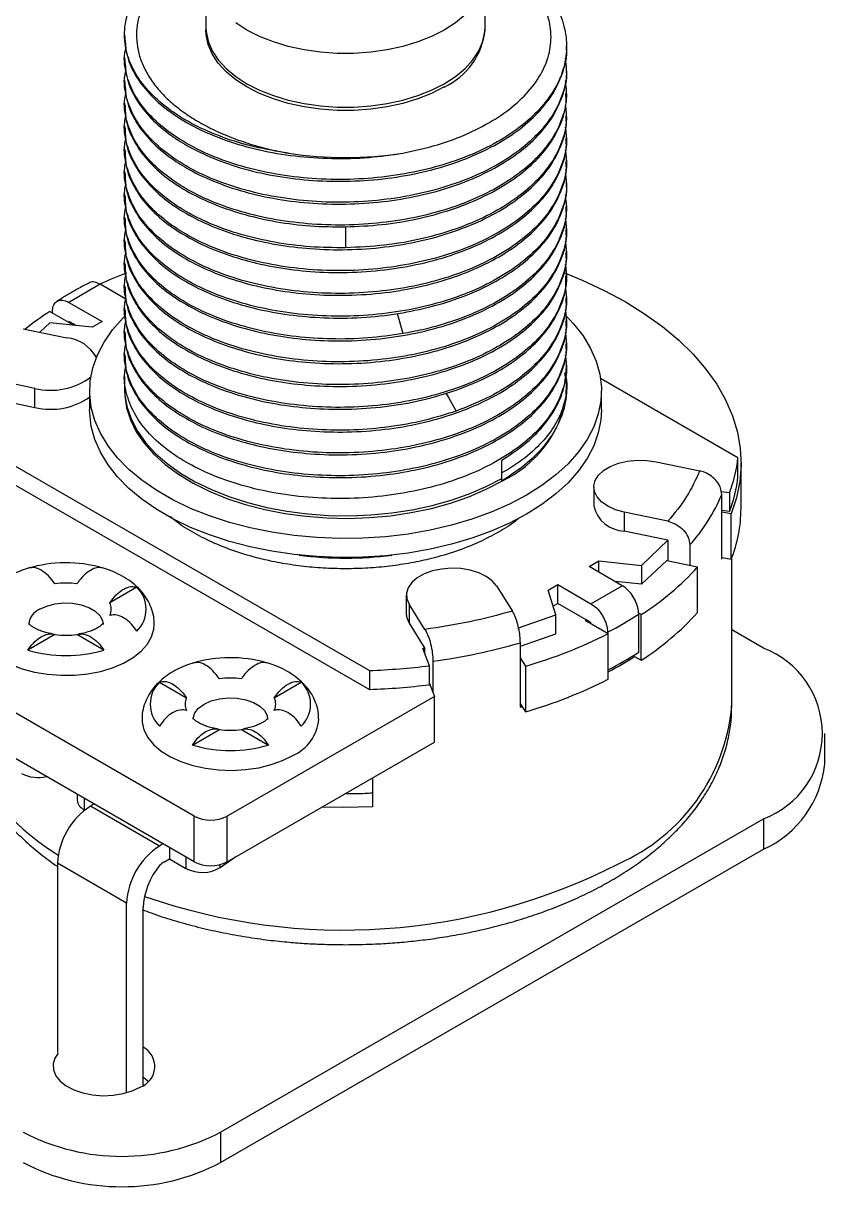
# Model space of a CAD drawing. Header units: millimetres. Extents: x 5 to 292, y 4 to 204.
# Drawn here: x 199.3 to 233.7, y 127.6 to 177.6 of the extents above; entities that cross this region are included whole.
import ezdxf

# ---------------------------------------------------------------- set-up
doc = ezdxf.new("R2010")
doc.units = ezdxf.units.MM

msp = doc.modelspace()

# ---------------------------------------------------------------- linework, layer by layer
at = {"color": 7, "linetype": 'Continuous', "lineweight": 25}
for p, q in [((207.118, 179.741), (207.118, 177.434)), ((219.118, 177.434), (219.118, 179.741)), ((207.118, 177.434), (207.118, 177.291)), ((219.118, 177.291), (219.118, 177.434)), ((203.618, 177.087), (203.618, 177.007)), ((222.618, 176.517), (222.618, 176.597)), ((203.618, 176.107), (203.618, 176.027)), ((222.618, 175.537), (222.618, 175.617)), ((203.618, 175.127), (203.618, 175.047)), ((222.618, 174.556), (222.618, 174.637)), ((203.618, 174.147), (203.618, 174.066)), ((222.618, 173.576), (222.618, 173.658)), ((203.618, 173.168), (203.618, 173.086)), ((222.618, 172.596), (222.618, 172.678)), ((203.618, 172.188), (203.618, 172.106)), ((222.618, 171.616), (222.618, 171.698)), ((203.618, 171.208), (203.618, 171.127)), ((222.618, 170.637), (222.618, 170.718)), ((203.618, 170.228), (203.618, 170.147)), ((222.618, 169.657), (222.618, 169.738)), ((203.618, 169.248), (203.618, 169.167)), ((222.618, 168.677), (222.618, 168.758)), ((203.618, 168.268), (203.618, 168.187)), ((222.618, 167.697), (222.618, 167.779)), ((203.618, 167.289), (203.618, 167.207)), ((222.618, 166.717), (222.618, 166.799)), ((202.567, 166.357), (201.224, 165.582)), ((203.67, 165.721), (202.567, 166.357)), ((203.618, 166.309), (203.618, 166.227)), ((222.618, 165.737), (222.618, 165.819)), ((200.411, 165.193), (201.403, 164.621)), ((200.515, 165.133), (200.515, 165.174)), ((201.224, 165.582), (202.651, 164.758)), ((203.618, 165.329), (203.618, 165.247)), ((200.402, 164.707), (199.97, 164.299)), ((202.232, 164.516), (200.402, 164.707)), ((201.436, 164.643), (201.224, 164.765)), ((201.224, 164.765), (201.224, 164.724)), ((201.403, 164.621), (201.436, 164.643)), ((201.528, 164.589), (201.436, 164.643)), ((202.651, 164.758), (202.232, 164.516)), ((222.618, 164.758), (222.618, 164.839)), ((199.264, 164.447), (201.136, 164.054)), ((203.618, 164.349), (203.618, 164.268)), ((222.618, 163.778), (222.618, 163.859)), ((203.618, 163.369), (203.618, 163.288)), ((222.618, 162.798), (222.618, 162.879)), ((199.768, 161.884), (197.896, 162.277)), ((203.618, 162.389), (203.618, 161.89)), ((229.987, 158.896), (224.08, 162.306)), ((199.768, 161.067), (199.768, 161.884)), ((202.118, 161.777), (202.118, 160.961)), ((203.618, 161.89), (203.618, 161.777)), ((222.602, 161.568), (222.618, 161.89)), ((222.618, 161.89), (222.618, 161.899)), ((224.118, 160.961), (224.118, 161.777)), ((197.896, 161.46), (199.768, 161.067)), ((196.25, 160.085), (214.148, 149.753)), ((196.25, 159.268), (214.148, 148.936)), ((219.836, 158.012), (219.836, 158.797)), ((226.468, 158.731), (228.341, 158.338)), ((229.987, 158.08), (229.987, 158.896)), ((230.118, 156.714), (230.118, 158.674)), ((219.836, 157.899), (219.836, 158.012)), ((223.784, 157.646), (223.784, 156.829)), ((229.262, 157.456), (229.629, 157.41)), ((229.288, 154.546), (229.288, 157.322)), ((229.629, 157.41), (229.629, 156.593)), ((229.629, 156.593), (229.288, 156.636)), ((225.1, 156.561), (225.1, 155.744)), ((226.972, 156.168), (225.1, 156.561)), ((229.689, 156.483), (229.288, 156.567)), ((229.689, 154.523), (229.689, 156.483)), ((226.972, 155.351), (225.1, 155.744)), ((225.835, 154.274), (226.972, 155.351)), ((226.972, 155.351), (226.972, 154.473)), ((227.919, 155.152), (227.919, 154.274)), ((206.613, 143.489), (186.814, 154.919)), ((229.689, 154.523), (229.31, 154.602)), ((229.718, 148.222), (229.718, 154.598)), ((223.586, 154.224), (224.005, 154.465)), ((225.013, 153.4), (223.586, 154.224)), ((224.005, 154.465), (225.835, 154.274)), ((224.005, 153.982), (224.005, 154.465)), ((225.835, 153.458), (226.926, 154.483)), ((225.835, 154.274), (225.835, 153.458)), ((226.926, 154.483), (228.252, 154.204)), ((228.252, 152.244), (228.252, 154.204)), ((204.143, 153.33), (202.984, 152.661)), ((219.608, 153.39), (220.289, 152.309)), ((221.823, 153.206), (222.242, 153.448)), ((222.154, 152.15), (221.823, 153.206)), ((222.242, 153.448), (223.669, 152.624)), ((222.242, 152.631), (222.242, 153.448)), ((223.669, 152.624), (225.013, 153.4)), ((225.835, 153.458), (224.708, 153.575)), ((206.613, 141.529), (186.814, 152.959)), ((215.728, 152.995), (215.728, 152.179)), ((216.53, 151.52), (215.849, 152.6)), ((215.849, 152.6), (215.849, 151.784)), ((222.242, 152.631), (222.04, 152.515)), ((223.457, 151.93), (222.242, 152.631)), ((220.555, 151.587), (222.154, 152.15)), ((222.154, 151.333), (222.154, 152.15)), ((225.825, 152.155), (225.715, 152.219)), ((225.721, 150.541), (225.721, 152.174)), ((225.825, 150.195), (225.825, 152.155)), ((215.849, 151.784), (216.53, 150.703)), ((223.457, 151.93), (223.419, 151.911)), ((223.419, 151.911), (224.411, 151.339)), ((223.669, 151.808), (223.457, 151.93)), ((223.669, 151.767), (223.669, 151.808)), ((200.625, 151.299), (199.466, 150.63)), ((202.729, 150.63), (201.57, 151.299)), ((220.634, 150.794), (222.154, 151.333)), ((224.378, 151.399), (224.378, 151.358)), ((224.411, 149.379), (224.411, 151.339)), ((231.08, 150.717), (229.718, 151.504)), ((216.53, 150.703), (216.446, 150.692)), ((216.723, 149.959), (216.446, 150.692)), ((216.53, 150.468), (216.53, 150.703)), ((220.634, 148.17), (220.634, 150.946)), ((216.875, 150.156), (216.875, 148.794)), ((220.861, 149.937), (220.634, 150.298)), ((225.542, 150.359), (225.825, 150.195)), ((214.148, 149.753), (214.148, 148.936)), ((216.723, 149.143), (216.723, 149.959)), ((220.861, 147.978), (220.861, 149.937)), ((205.123, 149.248), (206.282, 148.579)), ((210.055, 148.579), (211.214, 149.248)), ((216.723, 149.194), (216.937, 148.632)), ((216.937, 148.632), (208.027, 143.489)), ((216.937, 146.673), (216.937, 148.632)), ((220.724, 148.196), (220.634, 148.339)), ((220.861, 147.978), (220.724, 148.196)), ((206.537, 146.548), (207.696, 147.217)), ((208.641, 147.217), (209.8, 146.548)), ((208.027, 141.529), (216.937, 146.673)), ((233.716, 145.737), (233.716, 147.043)), ((214.278, 145.138), (214.278, 143.889)), ((201.582, 144.433), (201.582, 144.182)), ((201.875, 143.774), (201.912, 143.753)), ((205.122, 142.202), (202.152, 143.916)), ((206.613, 141.529), (206.613, 143.489)), ((207.746, 129.899), (231.08, 143.37)), ((208.027, 141.529), (208.027, 143.489)), ((231.08, 143.37), (231.08, 142.063)), ((205.552, 142.142), (205.552, 141.652)), ((205.332, 141.525), (205.552, 141.652)), ((205.552, 141.652), (206.259, 141.243)), ((207.735, 141.282), (208.406, 141.748)), ((207.746, 128.592), (231.08, 142.063)), ((203.708, 139.752), (200.738, 141.467)), ((200.738, 141.467), (200.738, 133.32)), ((203.708, 131.6), (203.708, 139.752)), ((204.415, 131.917), (204.415, 139.544)), ((207.746, 129.899), (207.746, 128.592))]:
    msp.add_line(p, q, dxfattribs=at)
at = {"color": 8, "linetype": 'Continuous', "lineweight": 25}
for p, q in [((201.875, 144.264), (201.875, 143.774)), ((206.259, 141.733), (206.259, 141.243)), ((207.735, 141.282), (207.735, 141.412))]:
    msp.add_line(p, q, dxfattribs=at)
at = {"color": 7, "linetype": 'Continuous', "lineweight": 25, "flags": 128}
for points in [[(218.018, 181.74), (218.253, 181.533), (218.59, 181.163), (218.847, 180.771), (219.02, 180.365), (219.107, 179.95), (219.107, 179.532), (219.02, 179.117), (218.847, 178.71), (218.59, 178.319), (218.253, 177.949), (217.841, 177.605), (217.361, 177.292)], [(217.361, 177.292), (216.819, 177.014), (216.222, 176.777), (215.581, 176.582), (214.903, 176.434), (214.2, 176.334), (213.481, 176.284), (212.756, 176.284), (212.037, 176.334), (211.333, 176.434), (210.656, 176.582), (210.014, 176.777), (209.418, 177.014), (208.876, 177.292), (208.395, 177.605)], [(207.118, 177.434), (207.129, 177.225), (207.217, 176.81), (207.39, 176.404), (207.647, 176.013), (207.984, 175.642), (208.395, 175.298), (208.876, 174.985), (209.418, 174.708), (210.014, 174.47), (210.656, 174.276), (211.333, 174.127), (212.037, 174.027), (212.756, 173.977), (213.481, 173.977), (214.2, 174.027), (214.903, 174.127), (215.581, 174.276), (216.222, 174.47), (216.819, 174.708), (217.361, 174.985), (217.841, 175.298), (218.253, 175.642), (218.59, 176.013), (218.847, 176.404), (219.02, 176.81), (219.107, 177.225), (219.118, 177.434)], [(207.118, 177.434), (207.129, 177.225), (207.217, 176.81), (207.39, 176.404), (207.647, 176.013), (207.984, 175.642), (208.395, 175.298), (208.876, 174.985), (209.418, 174.708), (210.014, 174.47), (210.656, 174.276), (211.333, 174.127), (212.037, 174.027), (212.756, 173.977), (213.481, 173.977), (214.2, 174.027), (214.903, 174.127), (215.581, 174.276), (216.222, 174.47), (216.819, 174.708), (217.361, 174.985), (217.841, 175.298), (218.253, 175.642), (218.59, 176.013), (218.847, 176.404), (219.02, 176.81), (219.107, 177.225), (219.118, 177.434)], [(217.361, 174.842), (216.819, 174.565), (216.222, 174.327), (215.581, 174.133), (214.903, 173.984), (214.2, 173.884), (213.481, 173.834), (212.756, 173.834), (212.037, 173.884), (211.333, 173.984), (210.656, 174.133), (210.014, 174.327), (209.418, 174.565), (208.876, 174.842), (208.395, 175.155), (207.984, 175.499), (207.647, 175.87), (207.39, 176.261), (207.217, 176.667), (207.129, 177.082), (207.118, 177.291)], [(222.497, 166.86), (223.285, 166.54), (224.241, 166.096), (225.139, 165.614), (225.975, 165.095), (226.743, 164.543), (227.441, 163.96), (228.064, 163.35), (228.61, 162.716), (229.074, 162.06), (229.456, 161.387), (229.752, 160.7), (229.962, 160.002), (230.084, 159.297), (230.118, 158.589), (230.063, 157.882), (229.92, 157.178), (229.689, 156.483)], [(222.538, 165.057), (222.919, 164.66), (223.328, 164.141), (223.654, 163.603), (223.895, 163.051), (224.049, 162.488), (224.115, 161.92), (224.093, 161.35), (223.983, 160.784), (223.785, 160.225), (223.501, 159.68), (223.134, 159.151), (222.685, 158.643), (222.16, 158.161), (221.562, 157.707), (220.896, 157.287), (220.168, 156.902), (219.383, 156.557), (218.547, 156.254), (217.667, 155.995), (216.751, 155.783), (215.806, 155.619), (214.839, 155.505), (213.858, 155.441), (212.871, 155.428), (211.887, 155.467), (210.912, 155.556), (209.955, 155.695), (209.023, 155.883), (208.124, 156.119), (207.266, 156.4), (206.455, 156.725), (205.697, 157.09), (204.999, 157.493), (204.366, 157.93), (203.804, 158.399), (203.317, 158.894), (202.909, 159.413), (202.583, 159.951), (202.342, 160.503), (202.187, 161.066), (202.121, 161.635), (202.143, 162.204), (202.254, 162.77), (202.452, 163.329), (202.736, 163.874), (203.103, 164.403), (203.551, 164.911), (203.656, 165.016)], [(222.602, 161.568), (222.612, 162.093), (222.548, 162.556)], [(203.618, 161.89), (203.634, 161.579), (203.729, 161.056), (203.91, 160.542), (204.176, 160.039), (204.524, 159.554), (204.95, 159.09), (205.452, 158.652), (206.023, 158.243), (206.66, 157.868), (207.356, 157.53), (208.105, 157.232), (208.9, 156.976), (209.734, 156.766), (210.598, 156.603), (211.486, 156.488), (212.389, 156.422), (213.298, 156.407), (214.206, 156.442), (215.104, 156.527), (215.983, 156.661), (216.837, 156.844), (217.656, 157.072), (218.434, 157.345), (219.162, 157.659), (219.836, 158.012)], [(203.618, 161.89), (203.634, 161.579), (203.729, 161.056), (203.91, 160.542), (204.176, 160.039), (204.524, 159.554), (204.95, 159.09), (205.452, 158.652), (206.023, 158.243), (206.66, 157.868), (207.356, 157.53), (208.105, 157.232), (208.9, 156.976), (209.734, 156.766), (210.598, 156.603), (211.486, 156.488), (212.389, 156.422), (213.298, 156.407), (214.206, 156.442), (215.104, 156.527), (215.983, 156.661), (216.837, 156.844), (217.656, 157.072), (218.434, 157.345), (219.162, 157.659), (219.836, 158.012)], [(203.618, 161.777), (203.625, 161.578), (203.702, 161.05), (203.868, 160.529), (204.119, 160.019), (204.455, 159.526), (204.872, 159.054), (205.366, 158.607), (205.932, 158.19), (206.565, 157.807), (207.259, 157.46), (208.009, 157.154), (208.805, 156.891), (209.642, 156.673), (210.512, 156.503), (211.406, 156.383), (212.316, 156.312), (213.233, 156.293), (214.149, 156.325), (215.056, 156.408), (215.945, 156.541), (216.807, 156.723), (217.634, 156.952), (218.42, 157.226), (219.156, 157.543), (219.836, 157.899)], [(224.118, 160.961), (224.093, 160.533), (223.983, 159.967), (223.785, 159.409), (223.501, 158.863), (223.134, 158.334), (222.685, 157.827), (222.16, 157.344), (221.562, 156.891), (220.896, 156.47), (220.168, 156.086), (219.383, 155.741), (218.547, 155.438), (217.667, 155.179), (216.751, 154.967), (215.806, 154.803), (214.839, 154.689), (213.858, 154.625), (212.871, 154.612), (211.887, 154.65), (210.912, 154.739), (209.955, 154.879), (209.023, 155.067), (208.124, 155.302), (207.266, 155.584), (206.455, 155.908), (205.697, 156.273), (204.999, 156.676), (204.366, 157.114), (203.804, 157.582), (203.317, 158.078), (202.909, 158.596), (202.583, 159.134), (202.342, 159.687), (202.187, 160.25), (202.121, 160.818), (202.118, 160.961)], [(225.1, 156.561), (224.725, 156.667), (224.395, 156.815), (224.126, 157), (223.93, 157.213), (223.815, 157.445), (223.786, 157.686), (223.844, 157.925), (223.987, 158.152), (224.208, 158.357), (224.499, 158.53), (224.846, 158.665), (225.233, 158.756), (225.645, 158.798), (226.063, 158.789), (226.468, 158.731)], [(219.608, 153.39), (219.424, 153.607), (219.167, 153.797), (218.847, 153.952), (218.478, 154.066), (218.076, 154.132), (217.659, 154.149), (217.245, 154.116), (216.852, 154.033), (216.497, 153.905), (216.196, 153.737), (215.962, 153.537), (215.806, 153.313), (215.733, 153.076), (215.748, 152.835), (215.849, 152.6)], [(215.728, 152.179), (215.748, 152.018), (215.849, 151.784)], [(197.297, 151.729), (197.332, 151.441), (197.453, 151.113), (197.66, 150.799), (197.948, 150.507), (198.309, 150.244), (198.736, 150.016), (199.218, 149.828), (199.745, 149.685), (200.303, 149.59), (200.879, 149.545), (201.461, 149.551), (202.034, 149.609), (202.585, 149.716), (203.102, 149.871), (203.571, 150.069), (203.982, 150.307), (204.326, 150.578), (204.594, 150.876), (204.78, 151.194), (204.88, 151.525), (204.897, 151.731)], [(204.369, 147.657), (204.375, 147.527), (204.453, 147.194), (204.617, 146.872), (204.866, 146.568), (205.191, 146.29), (205.586, 146.043), (206.042, 145.835), (206.548, 145.668), (207.092, 145.549), (207.66, 145.479), (208.241, 145.459), (208.82, 145.492), (209.384, 145.574), (209.92, 145.706), (210.414, 145.883), (210.856, 146.102)], [(214.278, 143.889), (213.048, 143.865), (212.119, 143.883)], [(200.767, 133.303), (200.624, 133.089), (200.546, 132.836), (200.557, 132.58), (200.658, 132.329), (200.843, 132.096), (201.107, 131.889), (201.437, 131.716), (201.821, 131.586), (202.242, 131.503), (202.684, 131.47), (203.127, 131.49), (203.555, 131.561), (203.95, 131.68), (204.295, 131.842)], [(204.626, 132.087), (204.513, 132.185), (204.415, 132.256)]]:
    msp.add_lwpolyline(points, dxfattribs=at)
at = {"color": 8, "linetype": 'Continuous', "lineweight": 25, "flags": 128}
for points in [[(213.118, 168.827), (213.118, 168.559), (213.118, 167.928)], [(215.341, 165.101), (215.409, 164.854), (215.577, 164.237)], [(217.434, 161.68), (217.543, 161.486), (217.868, 160.906)], [(199.966, 152.388), (200.27, 152.525), (200.621, 152.617), (201.001, 152.657), (201.386, 152.643), (201.754, 152.577), (202.084, 152.462), (202.357, 152.304), (202.556, 152.114), (202.671, 151.901), (202.697, 151.733)], [(206.569, 147.654), (206.571, 147.708), (206.641, 147.927), (206.799, 148.131), (207.037, 148.306), (207.341, 148.443), (207.693, 148.535), (208.072, 148.575), (208.457, 148.561), (208.825, 148.495), (209.155, 148.38), (209.428, 148.222), (209.628, 148.032), (209.742, 147.819), (209.769, 147.651)]]:
    msp.add_lwpolyline(points, dxfattribs=at)
at = {"color": 7, "linetype": 'Continuous', "lineweight": 25}
for centre, radius, start, end in [((216.068, 177.625), 3.069, 294.9239, 353.7559), ((213.118, 188.045), 16.238, 261.2909, 278.7091), ((210.799, 148.333), 19.826, 110.9924, 114.6294), ((207.694, 153.942), 13.403, 122.9123, 128.5016), ((200.983, 162.44), 1.621, 28.672, 84.5713), ((200.453, 164.643), 2.843, 256.0594, 307.0712), ((200.453, 163.869), 2.885, 256.2553, 305.2499), ((217.783, 162.342), 4.895, 294.8014, 350.352), ((224.049, 159.538), 5.972, 339.1232, 353.8324), ((224.049, 158.722), 5.972, 339.1232, 353.8324), ((222.259, 160.237), 7.609, 318.0648, 337.4738), ((225.153, 157.148), 1.405, 193.1217, 267.8704), ((224.231, 156.73), 5.887, 337.9828, 359.8499), ((223.441, 156.9), 6.303, 338.072, 338.6266), ((201.099, 148.663), 5.721, 74.2503, 106.5813), ((219.454, 162.163), 11.864, 302.4814, 317.8684), ((201.097, 150.181), 3.33, 81.8422, 98.1578), ((203.241, 152.388), 1.304, 313.7513, 46.2487), ((202.372, 152.388), 0.671, 335.9972, 24.0028), ((217.096, 165.564), 15.928, 297.206, 302.7886), ((219.454, 160.203), 11.864, 302.4814, 317.8684), ((201.097, 154.595), 3.33, 261.8422, 278.1578), ((215.132, 169.65), 20.528, 286.2063, 296.8732), ((201.097, 156.102), 5.71, 253.3994, 286.6006), ((213.549, 175.325), 25.388, 277.5279, 286.2044), ((229.686, 147.043), 3.93, 290.7834, 69.2166), ((208.17, 144.581), 5.721, 74.2503, 106.5813), ((217.106, 163.914), 15.907, 297.3361, 302.7904), ((217.117, 163.329), 15.466, 298.1387, 303.0059), ((213.146, 178.425), 28.69, 272.0016, 277.1629), ((206.025, 148.306), 1.304, 133.7512, 226.2488), ((208.169, 146.099), 3.33, 81.8422, 98.1578), ((210.313, 148.306), 1.304, 313.7513, 46.2487), ((213.146, 177.609), 28.69, 272.0016, 277.1629), ((215.132, 167.69), 20.528, 286.2063, 296.8732), ((206.894, 148.306), 0.671, 155.9971, 204.0029), ((209.443, 148.306), 0.671, 335.9972, 24.0028), ((214.187, 170.165), 22.92, 286.3368, 286.5706), ((210.105, 147.814), 1.87, 293.6622, 355.2162), ((208.169, 150.513), 3.33, 261.8422, 278.1578), ((208.169, 152.02), 5.71, 253.3994, 286.6006), ((229.212, 146.186), 4.526, 294.3747, 354.3052), ((199.898, 146.704), 1.551, 242.7506, 283.5149), ((202.078, 144.229), 0.498, 185.3749, 245.9452), ((203.809, 141.327), 3.074, 122.6054, 177.3946), ((203.449, 142.193), 2.156, 122.1717, 126.9651), ((207.32, 144.854), 1.537, 242.6097, 297.3904), ((206.778, 139.613), 3.074, 122.6054, 177.3943), ((206.419, 140.479), 2.156, 122.1717, 126.9651), ((207.482, 139.403), 3.07, 140.228, 177.3607), ((205.918, 140.528), 1.156, 120.4411, 133.5135), ((206.962, 142.582), 1.512, 242.2954, 300.7352), ((207.32, 142.894), 1.537, 242.6097, 297.3904), ((203.971, 132.729), 0.945, 290.0525, 61.9589), ((203.503, 138.057), 9.196, 242.5243, 297.4757), ((203.503, 136.751), 9.196, 242.5243, 297.4757)]:
    msp.add_arc(centre, radius, start, end, dxfattribs=at)
at = {"color": 8, "linetype": 'Continuous', "lineweight": 25}
for centre, radius, start, end in [((213.118, 169.73), 15.147, 262.4392, 277.5608), ((200.271, 151.674), 0.776, 113.1529, 175.3938), ((221.558, 148.945), 8.192, 293.7412, 354.9387), ((206.268, 150.803), 10.534, 214.9084, 238.5252), ((213.026, 164.528), 25.937, 250.7472, 297.1377)]:
    msp.add_arc(centre, radius, start, end, dxfattribs=at)
at = {"color": 7, "linetype": 'Continuous', "lineweight": 25}
for points, knots in [([(218.516, 181.25), (218.578, 181.227), (219.067, 181.048), (219.87, 180.6), (220.871, 179.907), (221.67, 179.112), (222.242, 178.254), (222.58, 177.343), (222.656, 176.4), (222.467, 175.451), (222.008, 174.535), (221.301, 173.674), (220.357, 172.896), (219.212, 172.218), (217.89, 171.663), (216.435, 171.24), (214.885, 170.967), (213.285, 170.845), (211.68, 170.882), (210.115, 171.071), (208.638, 171.412), (207.394, 171.849), (206.299, 172.382), (205.367, 172.993), (204.567, 173.735), (203.992, 174.543), (203.668, 175.402), (203.566, 176.089), (203.662, 176.479), (203.684, 176.571)], [0, 0, 0, 0, 0.005478, 0.042928, 0.081762, 0.120596, 0.15943, 0.198264, 0.238485, 0.278705, 0.318926, 0.359146, 0.399366, 0.439587, 0.479807, 0.520028, 0.560248, 0.600469, 0.640689, 0.68091, 0.72113, 0.76135, 0.791875, 0.830709, 0.869543, 0.908377, 0.947211, 0.987432, 1, 1, 1, 1]), ([(210.659, 171.994), (210.168, 172.076), (209.184, 172.241), (207.829, 172.657), (206.612, 173.186), (205.552, 173.831), (204.692, 174.577), (204.057, 175.403), (203.684, 176.28), (203.574, 177.18), (203.74, 178.078), (204.167, 178.946), (204.853, 179.761), (205.773, 180.494), (206.826, 181.104), (207.637, 181.404), (208.005, 181.54)], [0, 0, 0, 0, 0.070519, 0.141037, 0.211556, 0.282074, 0.35511, 0.428146, 0.501182, 0.574217, 0.647253, 0.720289, 0.793325, 0.866361, 0.939397, 1, 1, 1, 1]), ([(207.687, 181.154), (207.469, 181.058), (206.994, 180.848), (206.348, 180.467), (205.741, 180.029), (205.221, 179.551), (204.793, 179.038), (204.464, 178.498), (204.243, 177.941), (204.131, 177.383), (204.123, 176.834), (204.213, 176.296), (204.397, 175.767), (204.676, 175.25), (205.047, 174.75), (205.505, 174.274), (206.045, 173.828), (206.661, 173.415), (207.349, 173.04), (208.101, 172.705), (208.91, 172.416), (209.763, 172.173), (210.36, 172.054), (210.659, 171.994)], [0, 0, 0, 0, 0.041335, 0.089906, 0.13851, 0.187517, 0.236693, 0.286696, 0.336518, 0.385339, 0.432789, 0.479457, 0.526095, 0.573195, 0.620453, 0.667607, 0.714865, 0.762119, 0.809542, 0.857162, 0.904877, 0.952419, 1, 1, 1, 1]), ([(215.577, 171.994), (216.084, 172.106), (217.084, 172.327), (218.418, 172.835), (219.575, 173.444), (220.529, 174.153), (221.261, 174.942), (221.749, 175.79), (221.977, 176.67), (221.944, 177.458), (221.745, 178.132), (221.463, 178.688), (221.086, 179.202), (220.642, 179.661), (220.159, 180.06), (219.575, 180.448), (219.107, 180.721), (218.783, 180.856), (218.744, 180.872)], [0, 0, 0, 0, 0.084715, 0.167131, 0.248204, 0.328704, 0.409164, 0.489696, 0.569649, 0.649195, 0.702087, 0.754663, 0.8059, 0.852928, 0.896795, 0.9375, 0.992426, 1, 1, 1, 1]), ([(203.626, 177.007), (203.646, 176.725), (203.689, 176.144), (204.084, 175.285), (204.726, 174.459), (205.607, 173.709), (206.705, 173.058), (207.981, 172.519), (209.406, 172.113), (210.935, 171.85), (212.525, 171.746), (214.094, 171.782), (215.097, 171.926), (215.577, 171.995)], [0, 0, 0, 0, 0.086748, 0.178809, 0.27087, 0.362932, 0.454992, 0.547052, 0.639114, 0.731177, 0.823237, 0.915296, 1, 1, 1, 1]), ([(203.626, 176.027), (203.646, 175.745), (203.689, 175.164), (204.084, 174.304), (204.726, 173.479), (205.524, 172.801), (206.478, 172.204), (207.57, 171.695), (208.918, 171.252), (210.381, 170.949), (211.93, 170.786), (213.525, 170.775), (215.121, 170.916), (216.658, 171.214), (218.098, 171.656), (219.393, 172.234), (220.514, 172.925), (221.418, 173.717), (222.1, 174.588), (222.491, 175.512), (222.658, 176.164), (222.613, 176.498), (222.611, 176.516)], [0, 0, 0, 0, 0.050603, 0.104305, 0.158007, 0.211708, 0.25002, 0.302486, 0.354952, 0.407418, 0.459884, 0.513586, 0.567289, 0.62099, 0.674692, 0.728394, 0.782096, 0.835797, 0.889499, 0.943201, 0.996902, 1, 1, 1, 1]), ([(222.557, 176.082), (222.586, 175.862), (222.657, 175.325), (222.461, 174.471), (222.009, 173.555), (221.301, 172.695), (220.357, 171.916), (219.212, 171.238), (217.89, 170.683), (216.435, 170.26), (214.885, 169.987), (213.285, 169.865), (211.68, 169.902), (210.115, 170.091), (208.638, 170.432), (207.394, 170.87), (206.299, 171.401), (205.367, 172.013), (204.567, 172.755), (203.992, 173.563), (203.668, 174.422), (203.566, 175.109), (203.662, 175.499), (203.684, 175.592)], [0, 0, 0, 0, 0.035497, 0.086439, 0.13738, 0.188322, 0.239263, 0.290205, 0.341146, 0.392088, 0.443029, 0.49397, 0.544912, 0.595853, 0.646795, 0.697736, 0.736397, 0.785582, 0.834768, 0.883954, 0.933139, 0.984081, 1, 1, 1, 1]), ([(222.557, 175.102), (222.586, 174.882), (222.657, 174.345), (222.461, 173.491), (222.009, 172.575), (221.301, 171.715), (220.357, 170.937), (219.212, 170.258), (217.89, 169.703), (216.435, 169.28), (214.885, 169.008), (213.285, 168.885), (211.68, 168.923), (210.115, 169.112), (208.638, 169.452), (207.394, 169.89), (206.299, 170.422), (205.367, 171.033), (204.567, 171.776), (203.992, 172.584), (203.668, 173.443), (203.566, 174.13), (203.662, 174.519), (203.684, 174.612)], [0, 0, 0, 0, 0.035484, 0.086426, 0.137368, 0.18831, 0.239252, 0.290193, 0.341135, 0.392077, 0.443019, 0.493961, 0.544903, 0.595845, 0.646787, 0.697729, 0.73639, 0.785576, 0.834762, 0.883948, 0.933134, 0.984076, 1, 1, 1, 1]), ([(203.626, 175.048), (203.646, 174.766), (203.689, 174.184), (204.084, 173.324), (204.726, 172.499), (205.524, 171.822), (206.478, 171.225), (207.57, 170.714), (208.918, 170.272), (210.381, 169.969), (211.93, 169.806), (213.525, 169.795), (215.121, 169.936), (216.658, 170.234), (218.098, 170.677), (219.393, 171.254), (220.514, 171.945), (221.418, 172.738), (222.1, 173.608), (222.491, 174.532), (222.658, 175.184), (222.613, 175.518), (222.611, 175.536)], [0, 0, 0, 0, 0.050604, 0.104306, 0.158008, 0.211709, 0.25002, 0.302486, 0.354952, 0.407418, 0.459884, 0.513587, 0.56729, 0.620991, 0.674692, 0.728395, 0.782097, 0.835799, 0.8895, 0.943202, 0.996905, 1, 1, 1, 1]), ([(213.118, 168.828), (213.64, 168.851), (214.684, 168.897), (216.208, 169.151), (217.646, 169.541), (218.975, 170.065), (220.148, 170.715), (221.133, 171.473), (221.891, 172.321), (222.388, 173.229), (222.621, 173.985), (222.593, 174.429), (222.585, 174.556)], [0, 0, 0, 0, 0.104935, 0.209869, 0.314803, 0.419738, 0.527148, 0.634558, 0.741962, 0.849367, 0.956777, 1, 1, 1, 1]), ([(213.118, 167.928), (212.609, 167.934), (211.578, 167.944), (210.077, 168.143), (208.645, 168.47), (207.414, 168.902), (206.317, 169.432), (205.37, 170.049), (204.573, 170.789), (203.992, 171.599), (203.672, 172.455), (203.565, 173.134), (203.657, 173.511), (203.677, 173.596)], [0, 0, 0, 0, 0.097305, 0.197236, 0.294541, 0.394473, 0.475533, 0.572838, 0.672769, 0.770074, 0.870006, 0.970685, 1, 1, 1, 1]), ([(203.643, 174.067), (203.647, 173.846), (203.657, 173.322), (203.987, 172.518), (204.576, 171.677), (205.389, 170.935), (206.378, 170.293), (207.503, 169.761), (208.77, 169.336), (210.153, 169.029), (211.611, 168.842), (212.615, 168.832), (213.118, 168.827)], [0, 0, 0, 0, 0.078909, 0.18784, 0.293701, 0.402633, 0.499982, 0.598489, 0.699453, 0.79796, 0.898923, 1, 1, 1, 1]), ([(222.563, 174.049), (222.588, 173.853), (222.654, 173.34), (222.46, 172.511), (222.01, 171.596), (221.3, 170.735), (220.357, 169.957), (219.212, 169.279), (217.89, 168.723), (216.41, 168.295), (214.804, 168.007), (213.68, 167.955), (213.118, 167.928)], [0, 0, 0, 0, 0.063692, 0.166547, 0.269403, 0.372258, 0.475114, 0.57797, 0.680825, 0.783681, 0.89184, 1, 1, 1, 1]), ([(222.561, 173.111), (222.588, 172.905), (222.658, 172.379), (222.463, 171.54), (222.014, 170.62), (221.308, 169.763), (220.364, 168.98), (219.223, 168.305), (217.898, 167.744), (216.449, 167.325), (214.893, 167.048), (213.3, 166.926), (211.688, 166.961), (210.13, 167.149), (208.644, 167.49), (207.4, 167.927), (206.305, 168.459), (205.37, 169.07), (204.573, 169.809), (203.992, 170.62), (203.672, 171.475), (203.565, 172.154), (203.657, 172.531), (203.677, 172.617)], [0, 0, 0, 0, 0.033172, 0.085036, 0.135439, 0.187303, 0.237705, 0.289569, 0.339972, 0.391836, 0.442238, 0.494102, 0.544505, 0.596368, 0.646771, 0.698635, 0.737439, 0.786152, 0.83618, 0.884893, 0.934921, 0.985323, 1, 1, 1, 1]), ([(203.643, 173.087), (203.647, 172.867), (203.657, 172.342), (203.987, 171.538), (204.576, 170.698), (205.389, 169.954), (206.378, 169.313), (207.503, 168.782), (208.77, 168.356), (210.153, 168.048), (211.634, 167.865), (213.205, 167.823), (214.8, 167.935), (216.36, 168.202), (217.816, 168.615), (219.15, 169.167), (220.302, 169.836), (221.258, 170.613), (221.981, 171.466), (222.437, 172.384), (222.638, 173.095), (222.601, 173.496), (222.593, 173.576)], [0, 0, 0, 0, 0.039457, 0.093927, 0.146862, 0.201332, 0.25001, 0.299268, 0.349754, 0.399011, 0.449497, 0.502432, 0.556902, 0.609837, 0.664307, 0.717242, 0.771712, 0.824647, 0.879117, 0.932052, 0.986522, 1, 1, 1, 1]), ([(203.643, 172.107), (203.647, 171.887), (203.657, 171.362), (203.987, 170.558), (204.576, 169.717), (205.389, 168.975), (206.378, 168.333), (207.503, 167.801), (208.77, 167.377), (210.153, 167.068), (211.634, 166.886), (213.205, 166.843), (214.8, 166.955), (216.36, 167.223), (217.816, 167.634), (219.15, 168.187), (220.302, 168.856), (221.258, 169.633), (221.981, 170.486), (222.437, 171.404), (222.638, 172.116), (222.601, 172.516), (222.593, 172.596)], [0, 0, 0, 0, 0.039457, 0.093927, 0.146862, 0.201332, 0.25001, 0.299268, 0.349754, 0.399011, 0.449497, 0.502432, 0.556902, 0.609837, 0.664307, 0.717242, 0.771712, 0.824647, 0.879117, 0.932052, 0.986522, 1, 1, 1, 1]), ([(222.561, 172.131), (222.588, 171.925), (222.658, 171.399), (222.463, 170.561), (222.014, 169.64), (221.308, 168.783), (220.364, 168), (219.223, 167.325), (217.898, 166.765), (216.449, 166.344), (214.893, 166.068), (213.3, 165.947), (211.688, 165.981), (210.13, 166.17), (208.644, 166.509), (207.4, 166.948), (206.305, 167.48), (205.37, 168.09), (204.573, 168.829), (203.992, 169.64), (203.672, 170.495), (203.565, 171.174), (203.657, 171.552), (203.677, 171.637)], [0, 0, 0, 0, 0.033175, 0.085039, 0.135441, 0.187305, 0.237707, 0.289571, 0.339973, 0.391837, 0.442239, 0.494103, 0.544506, 0.59637, 0.646772, 0.698636, 0.73744, 0.786153, 0.836181, 0.884894, 0.934922, 0.985324, 1, 1, 1, 1]), ([(203.643, 171.127), (203.647, 170.907), (203.657, 170.383), (203.987, 169.578), (204.576, 168.738), (205.389, 167.995), (206.378, 167.353), (207.503, 166.822), (208.77, 166.396), (210.153, 166.088), (211.634, 165.906), (213.205, 165.863), (214.8, 165.975), (216.36, 166.243), (217.816, 166.655), (219.15, 167.207), (220.302, 167.876), (221.258, 168.654), (221.981, 169.506), (222.437, 170.424), (222.638, 171.136), (222.601, 171.536), (222.593, 171.616)], [0, 0, 0, 0, 0.039457, 0.093927, 0.146862, 0.201332, 0.25001, 0.299268, 0.349754, 0.399011, 0.449497, 0.502432, 0.556902, 0.609837, 0.664307, 0.717242, 0.771712, 0.824647, 0.879117, 0.932052, 0.986522, 1, 1, 1, 1]), ([(222.561, 171.151), (222.588, 170.946), (222.658, 170.42), (222.463, 169.58), (222.014, 168.66), (221.308, 167.803), (220.364, 167.02), (219.223, 166.345), (217.898, 165.785), (216.449, 165.365), (214.893, 165.088), (213.3, 164.967), (211.688, 165.002), (210.13, 165.19), (208.644, 165.53), (207.4, 165.967), (206.305, 166.5), (205.37, 167.11), (204.573, 167.849), (203.992, 168.66), (203.672, 169.515), (203.565, 170.194), (203.657, 170.572), (203.677, 170.657)], [0, 0, 0, 0, 0.033172, 0.085036, 0.135439, 0.187303, 0.237705, 0.289569, 0.339972, 0.391836, 0.442238, 0.494102, 0.544505, 0.596369, 0.646771, 0.698635, 0.737439, 0.786152, 0.83618, 0.884893, 0.934921, 0.985324, 1, 1, 1, 1]), ([(215.577, 165.135), (216.045, 165.229), (216.991, 165.418), (218.296, 165.858), (219.488, 166.406), (220.539, 167.068), (221.427, 167.845), (222.101, 168.711), (222.496, 169.638), (222.659, 170.288), (222.614, 170.622), (222.613, 170.636)], [0, 0, 0, 0, 0.118215, 0.239378, 0.357593, 0.478756, 0.605797, 0.736522, 0.863562, 0.994287, 1, 1, 1, 1]), ([(203.643, 170.147), (203.647, 169.927), (203.657, 169.403), (203.987, 168.598), (204.576, 167.758), (205.389, 167.015), (206.378, 166.374), (207.503, 165.842), (208.77, 165.416), (210.153, 165.109), (211.634, 164.926), (213.205, 164.884), (214.539, 164.973), (215.321, 165.095), (215.577, 165.135)], [0, 0, 0, 0, 0.0676347, 0.1610036, 0.2517412, 0.3451102, 0.4285507, 0.5129845, 0.5995238, 0.6839576, 0.7704969, 0.8612343, 0.9546031, 1, 1, 1, 1]), ([(222.557, 170.209), (222.587, 169.991), (222.659, 169.452), (222.463, 168.601), (222.014, 167.68), (221.308, 166.824), (220.364, 166.04), (219.223, 165.365), (217.897, 164.807), (216.661, 164.442), (215.86, 164.29), (215.577, 164.237)], [0, 0, 0, 0, 0.0834181, 0.2062866, 0.3256924, 0.4485612, 0.5679668, 0.6908354, 0.8102408, 0.933109, 1, 1, 1, 1]), ([(215.577, 164.237), (215.079, 164.165), (214.07, 164.021), (212.521, 163.988), (210.979, 164.089), (209.488, 164.337), (208.067, 164.731), (207.059, 165.145), (206.161, 165.614), (205.37, 166.13), (204.573, 166.869), (203.992, 167.681), (203.672, 168.535), (203.565, 169.214), (203.657, 169.592), (203.677, 169.677)], [0, 0, 0, 0, 0.083993, 0.170253, 0.254246, 0.340506, 0.427411, 0.516837, 0.547283, 0.631276, 0.717536, 0.801529, 0.887789, 0.974695, 1, 1, 1, 1]), ([(203.643, 169.167), (203.647, 168.947), (203.657, 168.422), (203.987, 167.619), (204.576, 166.778), (205.389, 166.035), (206.378, 165.394), (207.503, 164.862), (208.77, 164.437), (210.153, 164.129), (211.634, 163.946), (213.205, 163.903), (214.8, 164.015), (216.36, 164.283), (217.816, 164.695), (219.15, 165.248), (220.302, 165.916), (221.258, 166.694), (221.981, 167.547), (222.437, 168.464), (222.638, 169.176), (222.601, 169.577), (222.593, 169.656)], [0, 0, 0, 0, 0.039457, 0.093927, 0.146862, 0.201332, 0.25001, 0.299268, 0.349754, 0.399011, 0.449497, 0.502432, 0.556902, 0.609837, 0.664307, 0.717242, 0.771712, 0.824647, 0.879117, 0.932052, 0.986522, 1, 1, 1, 1]), ([(222.561, 169.191), (222.588, 168.986), (222.658, 168.459), (222.463, 167.621), (222.014, 166.7), (221.308, 165.844), (220.364, 165.06), (219.223, 164.385), (217.898, 163.826), (216.449, 163.405), (214.893, 163.129), (213.3, 163.007), (211.688, 163.042), (210.13, 163.23), (208.644, 163.57), (207.4, 164.008), (206.305, 164.54), (205.37, 165.15), (204.573, 165.89), (203.992, 166.7), (203.672, 167.556), (203.565, 168.234), (203.657, 168.612), (203.677, 168.697)], [0, 0, 0, 0, 0.033175, 0.085039, 0.135442, 0.187306, 0.237708, 0.289572, 0.339974, 0.391838, 0.44224, 0.494104, 0.544506, 0.59637, 0.646772, 0.698636, 0.73744, 0.786153, 0.836181, 0.884894, 0.934922, 0.985324, 1, 1, 1, 1]), ([(203.643, 168.188), (203.647, 167.967), (203.657, 167.443), (203.987, 166.639), (204.576, 165.798), (205.389, 165.055), (206.378, 164.414), (207.503, 163.883), (208.77, 163.457), (210.153, 163.149), (211.634, 162.966), (213.205, 162.923), (214.8, 163.036), (216.36, 163.303), (217.816, 163.715), (219.15, 164.268), (220.302, 164.936), (221.258, 165.714), (221.981, 166.566), (222.437, 167.485), (222.638, 168.196), (222.601, 168.597), (222.593, 168.676)], [0, 0, 0, 0, 0.039457, 0.093927, 0.146862, 0.201332, 0.25001, 0.299268, 0.349754, 0.399011, 0.449497, 0.502432, 0.556902, 0.609837, 0.664307, 0.717242, 0.771712, 0.824647, 0.879117, 0.932052, 0.986522, 1, 1, 1, 1]), ([(222.561, 168.211), (222.588, 168.006), (222.658, 167.48), (222.463, 166.641), (222.014, 165.721), (221.308, 164.864), (220.364, 164.081), (219.223, 163.406), (217.898, 162.845), (216.449, 162.426), (214.893, 162.148), (213.3, 162.027), (211.688, 162.062), (210.13, 162.251), (208.644, 162.59), (207.4, 163.028), (206.305, 163.561), (205.37, 164.17), (204.573, 164.91), (203.992, 165.721), (203.672, 166.575), (203.565, 167.255), (203.657, 167.632), (203.677, 167.717)], [0, 0, 0, 0, 0.033173, 0.085037, 0.135439, 0.187303, 0.237705, 0.28957, 0.339972, 0.391836, 0.442239, 0.494103, 0.544505, 0.596369, 0.646771, 0.698635, 0.73744, 0.786153, 0.836181, 0.884894, 0.934922, 0.985324, 1, 1, 1, 1]), ([(203.643, 167.208), (203.647, 166.987), (203.657, 166.463), (203.987, 165.659), (204.576, 164.818), (205.389, 164.075), (206.378, 163.434), (207.503, 162.902), (208.77, 162.477), (210.153, 162.169), (211.634, 161.986), (213.205, 161.944), (214.8, 162.055), (216.36, 162.324), (217.816, 162.735), (219.15, 163.288), (220.302, 163.957), (221.258, 164.734), (221.981, 165.587), (222.437, 166.505), (222.638, 167.216), (222.601, 167.617), (222.593, 167.697)], [0, 0, 0, 0, 0.039457, 0.093927, 0.146862, 0.201332, 0.25001, 0.299268, 0.349754, 0.399011, 0.449497, 0.502432, 0.556902, 0.609837, 0.664307, 0.717242, 0.771712, 0.824647, 0.879117, 0.932052, 0.986522, 1, 1, 1, 1]), ([(222.561, 167.231), (222.588, 167.026), (222.658, 166.5), (222.463, 165.662), (222.014, 164.74), (221.308, 163.884), (220.364, 163.1), (219.223, 162.426), (217.898, 161.866), (216.449, 161.445), (214.893, 161.169), (213.3, 161.047), (211.688, 161.082), (210.13, 161.271), (208.644, 161.61), (207.4, 162.049), (206.305, 162.58), (205.37, 163.191), (204.573, 163.93), (203.992, 164.741), (203.672, 165.596), (203.565, 166.274), (203.657, 166.652), (203.677, 166.737)], [0, 0, 0, 0, 0.033175, 0.085039, 0.135442, 0.187305, 0.237708, 0.289572, 0.339974, 0.391838, 0.44224, 0.494104, 0.544506, 0.59637, 0.646772, 0.698636, 0.73744, 0.786153, 0.836181, 0.884894, 0.934922, 0.985324, 1, 1, 1, 1]), ([(217.868, 161.804), (218.282, 161.965), (219.119, 162.29), (220.192, 162.91), (221.108, 163.619), (221.841, 164.416), (222.352, 165.3), (222.611, 166.083), (222.592, 166.561), (222.585, 166.717)], [0, 0, 0, 0, 0.147764, 0.2992126, 0.4469763, 0.5984249, 0.7572208, 0.9206212, 1, 1, 1, 1]), ([(202.082, 166.414), (201.843, 166.289), (201.366, 166.038), (200.928, 165.76), (200.709, 165.622)], [0, 0, 0, 0, 0.499554, 1, 1, 1, 1]), ([(202.567, 166.357), (202.488, 166.393), (202.331, 166.464), (202.162, 166.467), (202.098, 166.416), (202.086, 166.406)], [0, 0, 0, 0, 0.446527, 0.893071, 1, 1, 1, 1]), ([(203.643, 166.228), (203.647, 166.008), (203.657, 165.483), (203.987, 164.679), (204.576, 163.839), (205.389, 163.095), (206.378, 162.455), (207.503, 161.922), (208.77, 161.497), (210.153, 161.189), (211.634, 161.006), (213.206, 160.963), (214.809, 161.078), (216.401, 161.344), (217.374, 161.649), (217.868, 161.804)], [0, 0, 0, 0, 0.059184, 0.140887, 0.220287, 0.30199, 0.375005, 0.448889, 0.524615, 0.598499, 0.674226, 0.753626, 0.835329, 0.916435, 1, 1, 1, 1]), ([(222.567, 166.183), (222.59, 166.001), (222.656, 165.497), (222.462, 164.681), (222.014, 163.761), (221.308, 162.903), (220.362, 162.123), (219.224, 161.436), (218.318, 161.082), (217.868, 160.906)], [0, 0, 0, 0, 0.087445, 0.241343, 0.390905, 0.544803, 0.694364, 0.848262, 1, 1, 1, 1]), ([(200.515, 165.174), (200.523, 165.261), (200.539, 165.436), (200.661, 165.61), (200.84, 165.691), (201.039, 165.674), (201.171, 165.608), (201.224, 165.582)], [0, 0, 0, 0, 0.214252, 0.4285, 0.642897, 0.85762, 1, 1, 1, 1]), ([(217.868, 160.906), (217.416, 160.763), (216.498, 160.472), (215.006, 160.207), (213.459, 160.074), (211.896, 160.09), (210.335, 160.257), (208.873, 160.568), (207.538, 161.009), (206.375, 161.555), (205.37, 162.211), (204.573, 162.95), (203.992, 163.761), (203.672, 164.616), (203.565, 165.295), (203.657, 165.672), (203.677, 165.758)], [0, 0, 0, 0, 0.073886, 0.149766, 0.223651, 0.299532, 0.375979, 0.454644, 0.527257, 0.60176, 0.675646, 0.751526, 0.825412, 0.901292, 0.97774, 1, 1, 1, 1]), ([(203.643, 165.248), (203.647, 165.028), (203.657, 164.503), (203.987, 163.699), (204.576, 162.859), (205.389, 162.116), (206.378, 161.474), (207.503, 160.943), (208.77, 160.517), (210.153, 160.209), (211.634, 160.027), (213.205, 159.983), (214.8, 160.096), (216.36, 160.364), (217.816, 160.776), (219.15, 161.329), (220.302, 161.996), (221.258, 162.775), (221.981, 163.627), (222.437, 164.545), (222.638, 165.257), (222.601, 165.657), (222.593, 165.737)], [0, 0, 0, 0, 0.039457, 0.093927, 0.146862, 0.201332, 0.25001, 0.299268, 0.349754, 0.399011, 0.449497, 0.502432, 0.556902, 0.609837, 0.664307, 0.717242, 0.771712, 0.824647, 0.879117, 0.932052, 0.986522, 1, 1, 1, 1]), ([(222.561, 165.272), (222.588, 165.067), (222.658, 164.54), (222.463, 163.702), (222.014, 162.781), (221.308, 161.924), (220.364, 161.141), (219.223, 160.466), (217.898, 159.906), (216.449, 159.486), (214.893, 159.209), (213.3, 159.088), (211.688, 159.122), (210.13, 159.311), (208.644, 159.65), (207.4, 160.088), (206.305, 160.621), (205.37, 161.231), (204.573, 161.97), (203.992, 162.781), (203.672, 163.636), (203.565, 164.315), (203.657, 164.693), (203.677, 164.778)], [0, 0, 0, 0, 0.033173, 0.085037, 0.13544, 0.187304, 0.237706, 0.28957, 0.339972, 0.391836, 0.442239, 0.494103, 0.544505, 0.596369, 0.646772, 0.698636, 0.73744, 0.786153, 0.836181, 0.884894, 0.934922, 0.985324, 1, 1, 1, 1]), ([(203.643, 164.268), (203.647, 164.048), (203.657, 163.523), (203.987, 162.719), (204.576, 161.879), (205.389, 161.136), (206.378, 160.495), (207.503, 159.963), (208.77, 159.538), (210.153, 159.23), (211.634, 159.047), (213.205, 159.004), (214.8, 159.116), (216.36, 159.384), (217.816, 159.796), (219.15, 160.348), (220.302, 161.017), (221.258, 161.794), (221.981, 162.647), (222.437, 163.565), (222.638, 164.277), (222.601, 164.677), (222.593, 164.757)], [0, 0, 0, 0, 0.039457, 0.093927, 0.146862, 0.201332, 0.25001, 0.299268, 0.349754, 0.399011, 0.449497, 0.502432, 0.556902, 0.609837, 0.664307, 0.717242, 0.771712, 0.824647, 0.879117, 0.932052, 0.986522, 1, 1, 1, 1]), ([(222.561, 164.292), (222.588, 164.087), (222.658, 163.561), (222.463, 162.722), (222.014, 161.801), (221.308, 160.945), (220.364, 160.161), (219.223, 159.487), (217.898, 158.926), (216.449, 158.506), (214.893, 158.229), (213.3, 158.107), (211.688, 158.143), (210.13, 158.331), (208.644, 158.671), (207.4, 159.109), (206.305, 159.641), (205.37, 160.252), (204.573, 160.99), (203.992, 161.801), (203.672, 162.656), (203.565, 163.335), (203.657, 163.713), (203.677, 163.798)], [0, 0, 0, 0, 0.033174, 0.085038, 0.135441, 0.187305, 0.237707, 0.289571, 0.339973, 0.391837, 0.442239, 0.494103, 0.544505, 0.596369, 0.646772, 0.698635, 0.73744, 0.786152, 0.83618, 0.884893, 0.934921, 0.985324, 1, 1, 1, 1]), ([(203.643, 163.288), (203.647, 163.068), (203.657, 162.544), (203.987, 161.74), (204.576, 160.899), (205.389, 160.156), (206.378, 159.515), (207.503, 158.983), (208.77, 158.558), (210.153, 158.249), (211.634, 158.067), (213.205, 158.024), (214.8, 158.136), (216.36, 158.404), (217.816, 158.816), (219.15, 159.369), (220.302, 160.037), (221.258, 160.815), (221.981, 161.667), (222.437, 162.585), (222.638, 163.297), (222.601, 163.698), (222.593, 163.777)], [0, 0, 0, 0, 0.0394574, 0.0939274, 0.1468623, 0.2013323, 0.2500104, 0.2992679, 0.3497537, 0.3990112, 0.449497, 0.5024319, 0.556902, 0.609837, 0.6643072, 0.7172422, 0.7717124, 0.8246473, 0.8791174, 0.9320523, 0.9865223, 1, 1, 1, 1]), ([(222.561, 163.312), (222.588, 163.107), (222.658, 162.58), (222.463, 161.742), (222.014, 160.821), (221.308, 159.964), (220.364, 159.182), (219.223, 158.506), (217.898, 157.947), (216.449, 157.526), (214.893, 157.249), (213.3, 157.128), (211.688, 157.162), (210.13, 157.352), (208.644, 157.691), (207.4, 158.129), (206.305, 158.661), (205.37, 159.271), (204.573, 160.011), (203.992, 160.821), (203.672, 161.676), (203.565, 162.355), (203.657, 162.733), (203.677, 162.818)], [0, 0, 0, 0, 0.033174, 0.085038, 0.13544, 0.187304, 0.237706, 0.28957, 0.339972, 0.391836, 0.442239, 0.494103, 0.544505, 0.596369, 0.646772, 0.698636, 0.73744, 0.786153, 0.836181, 0.884894, 0.934922, 0.985324, 1, 1, 1, 1]), ([(219.836, 158.797), (220.167, 159.014), (220.837, 159.454), (221.607, 160.214), (222.182, 161.037), (222.55, 161.903), (222.592, 162.499), (222.613, 162.798)], [0, 0, 0, 0, 0.1970074, 0.3989275, 0.595935, 0.7978548, 1, 1, 1, 1]), ([(222.568, 162.451), (222.572, 162.439), (222.655, 162.148), (222.628, 161.852), (222.602, 161.568)], [0, 0, 0, 0, 0.041886, 1, 1, 1, 1]), ([(222.602, 161.568), (222.533, 161.296), (222.394, 160.746), (221.906, 159.94), (221.191, 159.164), (220.462, 158.602), (219.962, 158.32), (219.836, 158.249)], [0, 0, 0, 0, 0.21899, 0.443169, 0.677675, 0.918831, 1, 1, 1, 1]), ([(222.602, 161.568), (222.593, 161.492), (222.546, 161.106), (222.325, 160.404), (221.767, 159.503), (220.954, 158.641), (220.212, 158.149), (219.836, 157.899)], [0, 0, 0, 0, 0.055185, 0.284094, 0.519641, 0.756147, 1, 1, 1, 1]), ([(222.602, 161.568), (222.533, 161.296), (222.394, 160.746), (221.906, 159.94), (221.191, 159.164), (220.462, 158.602), (219.962, 158.32), (219.836, 158.249)], [0, 0, 0, 0, 0.21899, 0.443169, 0.677675, 0.918831, 1, 1, 1, 1]), ([(228.341, 158.338), (228.173, 157.963), (227.838, 157.214), (227.261, 156.517), (226.972, 156.168)], [0, 0, 0, 0, 0.499999, 1, 1, 1, 1]), ([(229.288, 157.322), (229.277, 157.415), (229.257, 157.602), (229.095, 157.88), (228.857, 158.114), (228.591, 158.27), (228.413, 158.318), (228.341, 158.338)], [0, 0, 0, 0, 0.212667, 0.425308, 0.638619, 0.853421, 1, 1, 1, 1]), ([(226.972, 156.168), (227.096, 156.129), (227.343, 156.053), (227.656, 155.8), (227.876, 155.484), (227.905, 155.263), (227.919, 155.152)], [0, 0, 0, 0, 0.250026, 0.499818, 0.749473, 1, 1, 1, 1]), ([(199.521, 154.164), (199.429, 154.135), (199.208, 154.067), (198.878, 153.923), (198.532, 153.735), (198.212, 153.509), (197.925, 153.247), (197.681, 152.95), (197.488, 152.621), (197.359, 152.265), (197.296, 151.961), (197.304, 151.78), (197.307, 151.726)], [0, 0, 0, 0, 0.074799, 0.179494, 0.2874, 0.397608, 0.508912, 0.620239, 0.730988, 0.841465, 0.952846, 1, 1, 1, 1]), ([(200.625, 153.477), (200.535, 153.598), (200.354, 153.84), (200.032, 154.083), (199.736, 154.204), (199.587, 154.169), (199.524, 154.154)], [0, 0, 0, 0, 0.270795, 0.5417002, 0.8060195, 1, 1, 1, 1]), ([(202.672, 154.155), (202.615, 154.169), (202.483, 154.203), (202.223, 154.112), (201.931, 153.915), (201.71, 153.679), (201.599, 153.519), (201.57, 153.477)], [0, 0, 0, 0, 0.175468, 0.407255, 0.649889, 0.908853, 1, 1, 1, 1]), ([(204.888, 151.729), (204.889, 151.81), (204.892, 152.028), (204.807, 152.367), (204.65, 152.733), (204.428, 153.068), (204.144, 153.374), (203.806, 153.643), (203.427, 153.87), (203.049, 154.045), (202.789, 154.127), (202.674, 154.164)], [0, 0, 0, 0, 0.071238, 0.19064, 0.303603, 0.420312, 0.541065, 0.664386, 0.787333, 0.906558, 1, 1, 1, 1]), ([(202.984, 152.661), (203.075, 152.782), (203.255, 153.023), (203.578, 153.268), (203.894, 153.393), (204.062, 153.35), (204.143, 153.33)], [0, 0, 0, 0, 0.256216, 0.512537, 0.762627, 1, 1, 1, 1]), ([(225.721, 152.174), (225.713, 152.27), (225.698, 152.463), (225.576, 152.778), (225.397, 153.066), (225.197, 153.279), (225.066, 153.365), (225.013, 153.4)], [0, 0, 0, 0, 0.214252, 0.4285, 0.642898, 0.857619, 1, 1, 1, 1]), ([(223.669, 152.624), (223.749, 152.569), (223.909, 152.459), (224.121, 152.195), (224.281, 151.895), (224.366, 151.617), (224.374, 151.46), (224.378, 151.399)], [0, 0, 0, 0, 0.215154, 0.430317, 0.645286, 0.85991, 1, 1, 1, 1]), ([(204.143, 151.446), (204.068, 151.553), (203.919, 151.766), (203.637, 151.997), (203.345, 152.136), (203.124, 152.156), (203.013, 152.124), (202.984, 152.115)], [0, 0, 0, 0, 0.219716, 0.439064, 0.668677, 0.913744, 1, 1, 1, 1]), ([(220.289, 152.309), (219.685, 152.143), (218.476, 151.81), (217.179, 151.616), (216.53, 151.52)], [0, 0, 0, 0, 0.5, 1, 1, 1, 1]), ([(220.634, 150.946), (220.63, 151.043), (220.623, 151.238), (220.564, 151.575), (220.477, 151.897), (220.38, 152.15), (220.315, 152.264), (220.289, 152.309)], [0, 0, 0, 0, 0.212667, 0.425309, 0.63862, 0.853421, 1, 1, 1, 1]), ([(200.542, 151.321), (200.476, 151.333), (200.333, 151.358), (200.13, 151.414), (199.934, 151.485), (199.766, 151.566), (199.635, 151.648), (199.545, 151.722), (199.497, 151.775), (199.486, 151.799), (199.488, 151.793), (199.488, 151.792)], [0, 0, 0, 0, 0.100999, 0.220053, 0.343863, 0.468707, 0.593522, 0.718594, 0.846273, 0.980407, 1, 1, 1, 1]), ([(202.705, 151.789), (202.705, 151.79), (202.707, 151.792), (202.676, 151.748), (202.594, 151.673), (202.458, 151.581), (202.275, 151.49), (202.054, 151.41), (201.844, 151.354), (201.706, 151.33), (201.657, 151.322)], [0, 0, 0, 0, 0.081745, 0.22615, 0.367761, 0.508098, 0.648777, 0.787164, 0.924324, 1, 1, 1, 1]), ([(199.466, 150.63), (199.541, 150.736), (199.69, 150.949), (199.972, 151.181), (200.264, 151.319), (200.485, 151.339), (200.596, 151.307), (200.625, 151.299)], [0, 0, 0, 0, 0.219715, 0.439064, 0.668677, 0.913744, 1, 1, 1, 1]), ([(201.57, 151.299), (201.66, 151.315), (201.841, 151.348), (202.164, 151.22), (202.48, 150.98), (202.647, 150.745), (202.729, 150.63)], [0, 0, 0, 0, 0.2562169, 0.5125375, 0.7626269, 1, 1, 1, 1]), ([(216.53, 151.52), (216.575, 151.436), (216.665, 151.269), (216.779, 150.901), (216.859, 150.504), (216.87, 150.272), (216.875, 150.156)], [0, 0, 0, 0, 0.250025, 0.499818, 0.749473, 1, 1, 1, 1]), ([(206.592, 150.082), (206.5, 150.053), (206.279, 149.985), (205.95, 149.841), (205.603, 149.653), (205.283, 149.427), (204.996, 149.165), (204.752, 148.868), (204.559, 148.539), (204.43, 148.183), (204.367, 147.883), (204.375, 147.707), (204.377, 147.658)], [0, 0, 0, 0, 0.075113, 0.180249, 0.288608, 0.39928, 0.511052, 0.622847, 0.734061, 0.845003, 0.956852, 1, 1, 1, 1]), ([(207.696, 149.395), (207.606, 149.516), (207.425, 149.758), (207.103, 150.001), (206.808, 150.122), (206.658, 150.087), (206.595, 150.072)], [0, 0, 0, 0, 0.270795, 0.5417, 0.806019, 1, 1, 1, 1]), ([(209.743, 150.073), (209.686, 150.087), (209.554, 150.12), (209.294, 150.03), (209.002, 149.833), (208.781, 149.597), (208.67, 149.437), (208.641, 149.395)], [0, 0, 0, 0, 0.175468, 0.407255, 0.649889, 0.908853, 1, 1, 1, 1]), ([(211.959, 147.661), (211.96, 147.738), (211.962, 147.951), (211.878, 148.285), (211.721, 148.651), (211.499, 148.986), (211.215, 149.291), (210.877, 149.561), (210.498, 149.787), (210.12, 149.963), (209.86, 150.045), (209.746, 150.082)], [0, 0, 0, 0, 0.0673277, 0.1872331, 0.3006716, 0.417872, 0.5391325, 0.662973, 0.7864377, 0.9061651, 1, 1, 1, 1]), ([(205.123, 149.248), (205.198, 149.268), (205.347, 149.308), (205.628, 149.215), (205.921, 149.016), (206.142, 148.781), (206.253, 148.62), (206.282, 148.579)], [0, 0, 0, 0, 0.219716, 0.439064, 0.668677, 0.913744, 1, 1, 1, 1]), ([(210.055, 148.579), (210.146, 148.7), (210.326, 148.941), (210.649, 149.186), (210.965, 149.311), (211.133, 149.268), (211.214, 149.248)], [0, 0, 0, 0, 0.256216, 0.512537, 0.762627, 1, 1, 1, 1]), ([(213.118, 137.963), (213.506, 137.968), (214.051, 137.974), (214.854, 138.016), (215.538, 138.066), (216.347, 138.15), (217.189, 138.263), (218.057, 138.411), (218.938, 138.592), (219.821, 138.809), (220.696, 139.061), (221.557, 139.348), (222.398, 139.67), (223.214, 140.025), (223.999, 140.414), (224.749, 140.836), (225.46, 141.29), (226.129, 141.775), (226.751, 142.29), (227.324, 142.833), (227.843, 143.403), (228.306, 143.999), (228.709, 144.619), (229.049, 145.261), (229.323, 145.921), (229.53, 146.6), (229.662, 147.293), (229.722, 147.838), (229.712, 148.151), (229.71, 148.228)], [0, 0, 0, 0, 0.045598, 0.0640979, 0.0947738, 0.1265729, 0.1606301, 0.1961073, 0.2326697, 0.2700525, 0.3080708, 0.3465911, 0.3855153, 0.4247704, 0.4643007, 0.504062, 0.5440168, 0.5841255, 0.624343, 0.6646268, 0.7049322, 0.7452157, 0.7854435, 0.8256038, 0.8657193, 0.9058571, 0.9461335, 0.9867125, 1, 1, 1, 1]), ([(206.282, 148.033), (206.191, 148.05), (206.011, 148.083), (205.688, 147.955), (205.372, 147.715), (205.204, 147.479), (205.123, 147.364)], [0, 0, 0, 0, 0.256217, 0.512537, 0.762627, 1, 1, 1, 1]), ([(207.613, 147.239), (207.547, 147.251), (207.404, 147.276), (207.201, 147.332), (207.005, 147.403), (206.837, 147.484), (206.706, 147.565), (206.616, 147.64), (206.569, 147.693), (206.557, 147.717), (206.559, 147.711), (206.559, 147.71)], [0, 0, 0, 0, 0.100999, 0.220053, 0.343863, 0.468707, 0.593522, 0.718594, 0.846273, 0.980407, 1, 1, 1, 1]), ([(209.776, 147.707), (209.776, 147.708), (209.778, 147.71), (209.747, 147.666), (209.665, 147.591), (209.529, 147.499), (209.346, 147.408), (209.125, 147.328), (208.915, 147.272), (208.777, 147.248), (208.728, 147.24)], [0, 0, 0, 0, 0.081745, 0.22615, 0.367761, 0.508098, 0.648777, 0.787164, 0.924324, 1, 1, 1, 1]), ([(211.214, 147.364), (211.139, 147.471), (210.99, 147.684), (210.709, 147.915), (210.416, 148.054), (210.195, 148.074), (210.084, 148.042), (210.055, 148.033)], [0, 0, 0, 0, 0.219716, 0.439064, 0.668677, 0.913744, 1, 1, 1, 1]), ([(206.537, 146.548), (206.612, 146.654), (206.762, 146.867), (207.043, 147.099), (207.335, 147.237), (207.556, 147.257), (207.667, 147.225), (207.696, 147.217)], [0, 0, 0, 0, 0.219715, 0.439064, 0.668677, 0.913744, 1, 1, 1, 1]), ([(208.641, 147.217), (208.731, 147.233), (208.912, 147.266), (209.235, 147.138), (209.551, 146.898), (209.718, 146.663), (209.8, 146.548)], [0, 0, 0, 0, 0.256217, 0.512537, 0.762627, 1, 1, 1, 1]), ([(197.57, 144.585), (197.633, 144.477), (197.822, 144.152), (198.206, 143.635), (198.718, 143.035), (199.294, 142.461), (199.932, 141.916), (200.416, 141.539), (200.701, 141.354), (200.738, 141.33)], [0, 0, 0, 0, 0.087917, 0.26265, 0.438974, 0.61649, 0.794777, 0.973453, 1, 1, 1, 1]), ([(214.278, 144.482), (214.053, 144.466), (213.66, 144.438), (213.264, 144.45), (213.095, 144.455)], [0, 0, 0, 0, 0.572279, 1, 1, 1, 1]), ([(204.382, 139.47), (204.508, 139.421), (204.932, 139.257), (205.689, 139.016), (206.645, 138.748), (207.618, 138.521), (208.596, 138.335), (209.556, 138.19), (210.442, 138.089), (211.219, 138.026), (211.96, 137.984), (212.581, 137.966), (212.984, 137.964), (213.118, 137.963)], [0, 0, 0, 0, 0.048639, 0.163833, 0.278329, 0.391829, 0.503725, 0.612574, 0.714006, 0.797445, 0.868393, 0.956372, 1, 1, 1, 1])]:
    msp.add_open_spline(points, degree=3, knots=knots, dxfattribs=at)
at = {"color": 8, "linetype": 'Continuous', "lineweight": 25}
for points, knots in [([(219.688, 155.698), (219.414, 155.551), (218.854, 155.249), (217.884, 154.871), (216.901, 154.579), (215.937, 154.37), (215.022, 154.231), (214.078, 154.146), (213.118, 154.118), (212.159, 154.146), (211.214, 154.231), (210.3, 154.37), (209.335, 154.579), (208.352, 154.87), (207.385, 155.251), (206.538, 155.691), (205.938, 156.062), (205.661, 156.302), (205.592, 156.362)], [0, 0, 0, 0, 0.069842, 0.142487, 0.217607, 0.275488, 0.334283, 0.393703, 0.453441, 0.513178, 0.572598, 0.631393, 0.689274, 0.764392, 0.837037, 0.906881, 0.976723, 1, 1, 1, 1]), ([(220.573, 156.302), (220.527, 156.262), (220.272, 156.043), (219.951, 155.853), (219.688, 155.698)], [0, 0, 0, 0, 0.181025, 1, 1, 1, 1])]:
    msp.add_open_spline(points, degree=3, knots=knots, dxfattribs=at)

doc.saveas('drawing.dxf')
